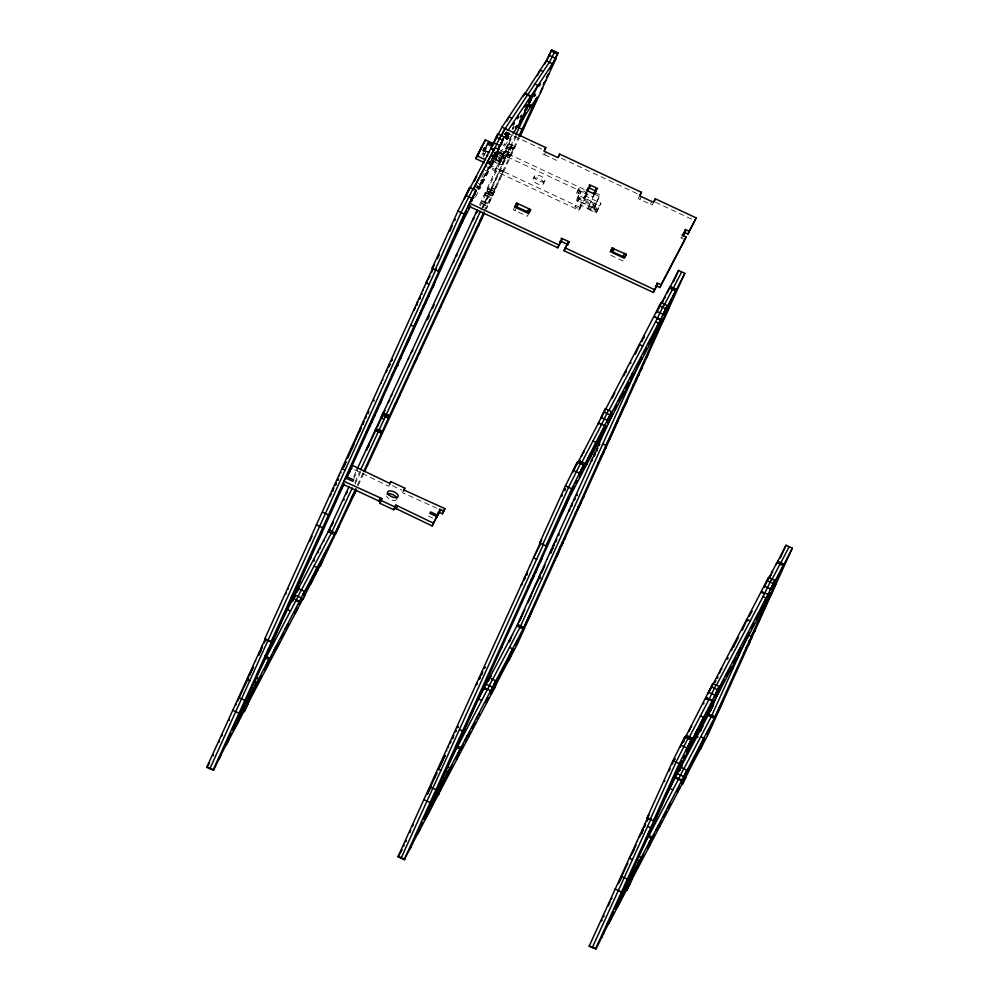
<?xml version="1.0" encoding="UTF-8"?>
<svg xmlns="http://www.w3.org/2000/svg" width="999" height="999" viewBox="0 0 999 999"><rect width="100%" height="100%" fill="white"/><g stroke="black" fill="none" stroke-linecap="round" stroke-linejoin="round"><path stroke-width="0.75" stroke-dasharray="5 3.75" d="M580.918 206.169L580.057 205.757L580.469 204.957L596.291 212.35L597.552 209.578L581.73 202.173L581.306 202.972L582.18 203.384L578.833 210.152L489.473 168.394L490.721 165.609L580.606 207.642L579.845 209.078L575.012 206.818L580.781 192.57L579.008 191.733L577.909 193.943L576.498 193.282L578.633 188.786L587.287 192.832M594.343 193.981L587.512 208.878L596.178 212.924L598.314 208.429L596.89 207.767L595.791 209.977L594.018 209.153L599.787 194.892L594.954 192.632M594.018 209.153L599.787 194.892M483.341 156.98L484.802 153.796L481.98 152.972L483.154 150.737M485.764 151.96L484.303 155.145L482.767 153.933L481.593 156.169M478.134 183.441L480.219 184.428L481.218 182.317L479.133 181.343M478.084 189.785L478.708 188.399L478.334 189.111M475.699 187.35L478.821 188.823L479.52 187.275L476.386 185.814M480.719 180.369L482.804 181.343L487.837 170.467L484.702 169.006M496.94 151.723L497.29 150.949L477.51 188.611M495.267 156.468L491.558 164.398L492.432 164.81L494.105 161.226L492.432 164.81M496.078 168.132L495.329 169.568L490.484 167.308L497.927 151.074L506.593 155.12L504.445 159.615L503.034 158.953L504.145 156.743L502.372 155.919L501.61 157.355L503.384 158.179M497.689 152.235L498.951 149.45M492.132 155.007L495.891 156.868L496.228 156.169L493.094 154.708M495.754 156.418L499.1 149.65M504.682 137.288L506.83 132.755M493.568 156.393L496.203 157.63L497.877 154.046L494.567 152.635M501.973 156.169L499.537 161.189L501.973 156.169L500.237 155.357L498.763 158.541L501.585 159.353L500.412 161.588L497.802 160.364L499.275 157.193L493.643 154.558M501.585 159.353L499.15 164.373L497.415 163.561L499.85 158.541L492.594 155.657M499.15 164.373L500.412 161.588M503.034 158.953L504.145 156.743M491.383 159.952L501.935 164.885L506.543 155.719L497.315 151.411M501.935 164.885L506.543 155.719M514.647 206.98L513.399 209.753L527.297 216.259L529.358 212.35M515.134 210.564L516.383 207.792M533.104 178.846L534.365 176.061M542.719 153.908L544.455 154.72L545.916 151.536M543.568 183.741A5.769 2.71 24.3 0 0 536.813 177.997A5.769 2.71 24.3 0 0 534.627 182.155A5.769 2.71 24.3 0 0 543.568 183.741L544.83 180.956A5.769 2.71 24.3 0 0 538.074 175.212A5.769 2.71 24.3 0 0 535.889 179.37A5.769 2.71 24.3 0 0 544.83 180.956M577.909 193.943L578.259 193.169L580.032 194.006L580.781 192.57M579.008 191.733L578.658 192.507L577.247 191.845L576.498 193.282M576.348 200.449L578.771 195.429L580.519 196.241L578.296 200.861L576.348 200.449L578.771 195.429M578.084 201.261L579.545 198.077L593.631 204.658L592.17 207.842L593.906 208.654L595.079 206.418L596.328 203.634L580.519 196.241M580.057 205.757L581.73 202.173M583.828 198.576L585.501 194.992L586.363 195.404L585.114 198.189L584.24 197.777L583.828 198.576L599.637 205.969L600.899 203.184L585.077 195.792M578.833 210.152L582.18 203.384M584.24 197.777L585.501 194.992M579.845 209.078L586.675 194.181M586.6 192.795L585.726 192.395L585.314 193.194L593.306 196.928L594.567 194.143M577.522 198.214L593.131 206.006L594.592 202.822M593.906 208.654L596.328 203.634M595.791 209.977L596.141 209.203L597.552 209.865L600.899 203.184M596.89 207.767L596.553 208.541L594.78 207.717M639.585 195.816L638.336 198.589L652.247 205.095L654.083 201.586M640.072 199.4L641.333 196.628M650.499 204.283L651.76 201.498M493.019 157.305L496.166 150.412M491.67 163.262L482.105 184.178L480.019 183.204M495.254 151.598L494.393 153.384L505.282 158.504M505.881 132.517L505.007 134.291L505.881 132.517L509.003 133.978L508.129 135.752L504.445 134.028M505.844 133.029C514.273 135.926 502.784 134.678 506.568 131.481M505.219 137.138L506.093 135.352L509.215 136.813L508.341 138.599L506.256 137.625M494.742 154.895L496.828 155.869L497.702 154.096M504.283 134.253L506.381 135.24L507.242 133.454M496.828 155.869L498.389 153.059L495.104 151.836M508.828 134.728L509.54 133.179L507.455 132.205M505.569 138.649L507.654 139.623L508.528 137.85L505.407 136.388M353.634 476.685L356.243 471.066M479.632 204.583L511.988 134.94M509.153 157.892L510.014 156.144L503.758 153.222L502.897 154.97L509.153 157.892L494.293 150.986M506.093 148.064L512.487 150.799L506.093 148.064L506.955 146.316L513.399 149.525L507.005 146.791L507.854 145.055L514.11 147.977L513.261 149.713M503.808 153.696L504.657 151.948L510.914 154.882L510.064 156.618L503.808 153.696L504.657 151.948M507.854 145.055L507.005 146.791M504.707 152.422L505.556 150.687L511.813 153.609L510.964 155.357L504.845 152.235M507.904 145.529L508.766 143.781L515.022 146.703L514.16 148.451L508.041 145.33M353.796 478.608L357.679 470.229M480.094 206.031L488.598 188.262L494.855 191.184L486.363 208.953M486.126 192.982L486.55 192.357L492.807 195.28L492.382 195.904L486.126 192.982L513.049 134.927M480.844 210.19L515.122 136.401M354.807 482.367L360.027 471.128M491.695 187.75L494.917 189.073L491.695 187.75L482.667 207.854M494.03 190.934L503.359 170.979L500.049 169.768L490.984 189.335L494.118 190.809L494.942 189.635L491.733 188.287M499.812 170.417L500.224 169.505M354.982 484.265L360.864 471.565M483.229 207.492L491.733 189.723L489.26 194.443L489.685 193.818M516.258 136.214L490.059 192.72M357.292 485.239L363.149 472.589M483.966 211.651L518.256 137.862M512.362 150.986L513.211 149.238L506.955 146.316M494.942 189.635L486.063 208.741L482.617 206.343L482.942 207.268M358.129 485.676L363.998 473.026M492.382 195.904L519.393 137.675M493.518 193.706L487.287 190.734L493.518 193.706L494.855 191.184M481.905 155.057L483.354 152.273M495.329 169.568L502.372 155.919M481.83 177.298L484.003 173.139M480.219 184.428L480.594 183.704M480.844 183.029L481.218 182.317M482.267 180.507L481.893 181.231L482.904 179.121L482.517 179.845M497.177 152.51L497.927 151.074M494.842 157.268L497.427 152.447M497.777 151.686L498.189 150.886L494.567 158.791L492.482 157.817M490.721 165.609L492.819 161.613L493.693 162.025M497.015 153.634L498.401 150.974M478.821 188.823L483.578 179.77M489.473 168.394L492.057 163.574M482.804 181.343L483.229 180.544M490.484 167.308L491.246 165.871M495.891 156.868L492.882 155.17M512.237 134.64L492.882 163.661L479.87 188.349L476.735 186.888M497.877 154.046L497.677 154.608M475.574 197.003L480.282 187.55L477.16 186.089M496.203 157.63L496.628 156.831L492.969 154.945M499.275 157.193L500.799 158.404M500.237 155.357L494.393 153.122M498.676 160.777L491.845 157.093M497.415 163.561L490.584 159.865M505.831 156.556L506.593 155.12M544.455 154.72L556.63 160.402M389.622 484.403L388.661 486.238L353.609 469.355M403.534 490.896L402.572 492.732L436.65 508.166M578.633 188.786L577.872 190.222L586.538 194.268M575.012 206.818L575.774 205.382M585.114 198.189L587.2 194.193L497.852 152.435M593.306 196.928L593.731 196.129M587.512 208.878L588.274 207.442L596.927 211.488M593.631 204.658L595.154 205.869M592.17 207.842L578.296 200.861M593.131 206.006L595.079 206.418M596.178 212.924L599.637 205.969M610.751 255.257L622.914 260.951L624.974 257.043M507.779 132.655L506.381 135.24M489.747 162.2L497.327 150.849M505.731 138.224L509.128 133.142M509.003 133.978L505.719 132.742M508.129 135.752L502.035 132.592M504.083 144.53L503.521 145.842M504.77 143.494L504.208 144.805M508.528 137.85L505.244 136.613M509.215 136.813L505.931 135.589M507.654 139.623L505.731 138.424M508.341 138.599L505.369 136.9M503.359 170.979L500.049 169.768M488.598 188.262L488.086 189.011L494.343 191.933M508.766 143.781L515.022 146.703M503.758 153.222L510.064 156.618M505.556 150.687L511.813 153.609M509.952 147.977L509.365 149.338M510.851 146.703L510.264 148.064M511.888 145.242L511.163 146.791M506.743 154.87L506.168 156.244M507.654 153.609L507.067 154.97M508.691 152.148L507.967 153.696M514.16 148.451L507.717 145.242M491.008 189.91L494.068 191.471M488.311 194.268L485.177 192.807L491.433 195.729M506.518 132.617L541.745 149.076M561.288 158.204L638.773 194.418M655.494 202.235L693.531 220.017M500.499 150.3L584.278 189.46M594.205 194.068L599.038 196.328M497.24 151.036L498.114 151.436M682.217 237.487L681.343 237.075L680.931 237.874L683.591 239.123M494.418 152.859L497.539 154.321M503.796 157.517L505.207 158.179M493.856 154.183L496.978 155.644M491.72 155.807L494.917 157.243M491.783 156.556L494.98 157.992L492.407 162.8L489.273 161.338M492.644 157.168L503.184 162.1M577.597 197.665L579.345 198.476M500.324 162.138L491.346 158.429M488.536 161.801L492.882 163.661M488.898 162.163L492.857 164.011M488.499 162.912L491.633 164.373M489.035 163.561L491.121 164.535L491.808 162.999L487.062 172.04L483.928 170.579M487.774 163.474L490.909 164.935M485.402 166.171L488.523 167.632L478.971 188.549L476.623 187.412M485.327 170.292L487.487 171.241M481.068 179.595L483.154 180.569M476.598 185.414L479.732 186.875M476.81 186.863L479.932 188.324M484.453 194.43L490.709 197.352M485.402 195.155L491.67 198.077M484.103 194.917L490.372 197.839M482.692 200.787L488.948 203.709M482.13 201.611L488.386 204.533M392.407 485.701L402.147 490.247M428.608 516.133L432.779 518.094M396.865 499.512A5.769 2.71 24.3 0 1 391.77 500.012A5.769 2.71 24.3 0 1 386.476 496.141M487 191.146L493.256 194.081L487 191.146M481.393 203.234L487.649 206.156L481.393 203.234M502.934 171.878L499.787 170.354L503.196 172.627L502.909 171.816"/><path stroke-width="1.5" d="M237.312 723.938L245.192 706.218M250.924 696.39L258.803 678.671L256.718 677.697M428.546 813.323L436.426 795.591M442.157 785.776L450.037 768.044L446.915 766.583M635.352 354.146L639.597 344.605L642.719 346.066M491.158 694.055L499.038 676.335M504.77 666.508L512.649 648.788L509.527 647.327M619.78 902.696L627.659 884.977M742.232 630.319L747.09 619.417L750.224 620.879M633.391 875.149L641.271 857.429L639.185 856.455M682.392 783.428L690.272 765.709M696.003 755.881L703.883 738.161L700.761 736.7M484.465 162.687L475.774 158.616L477.035 155.844L485.414 139.885L494.105 143.943M478.284 153.834L477.035 156.618L479.707 151.511M477.734 155.782L479.12 152.722M480.382 150.225L481.643 147.452M485.414 139.885L475.774 158.616M483.154 150.737L484.415 147.964L486.151 148.776M221.278 754.357L213.674 770.042L206.718 767.369L265.334 638.848L271.591 641.783L275.437 634.902M264.635 639.11L434.203 264.897L432.117 268.244L438.374 271.166L440.472 267.819L270.891 642.032L264.635 639.11L265.334 638.848M432.117 268.244L457.929 211.064L469.805 187.375L476.061 190.297L468.381 206.006L557.742 247.777L561.925 239.41L561.063 238.998L561.475 238.199L569.467 241.945L569.055 242.732L568.181 242.332L563.998 250.699L653.358 292.457L657.542 284.091L656.68 283.691L657.092 282.892L661.088 284.765L686.188 236.963L682.18 235.102L682.604 234.303L683.478 234.703L685.614 230.632L684.74 230.232L685.164 229.433L689.16 231.306L696.191 217.894L655.344 198.801L653.496 202.31L639.585 195.816L641.433 192.295L559.727 154.108L557.879 157.617L556.143 156.806L543.968 151.124L545.816 147.615L504.957 128.521L500.736 136.563M218.868 742.319L219.505 740.921M221.666 736.138L222.29 734.74L221.915 735.464M360.09 429.495L361.089 427.385L360.714 428.109M454.458 220.629L455.082 219.231L454.707 219.955M229.046 720.117L229.395 719.342L228.983 720.142M237.737 700.948L243.207 688.835M309.927 541.021L310.277 540.247M310.789 538.973L312.075 536.126M437.425 258.729L439.335 254.52M449.712 231.331L452.285 225.649M464.285 199.063L466.246 194.743M213.074 755.756L213.411 754.982M261.139 649.387L262.138 647.277L261.763 648.001M333.154 489.91L332.53 491.296L332.904 490.584M365.384 418.531L366.396 416.421M388.411 367.532L389.423 365.422M417.095 304.021L416.471 305.419L416.845 304.695M429.57 276.648L429.22 277.422L429.882 276.099M469.805 187.375L465.821 195.542M246.578 682.005L248.501 677.759M249.638 675.224L253.247 667.232M338.461 478.933L337.837 480.332L338.211 479.607M347.565 458.366L353.034 446.253M431.443 272.627L433.254 268.631M258.916 655.269L260.377 652.022M260.939 650.911L261.288 650.149L260.876 650.936M343.768 467.357L345.242 464.11M373.851 400.886L374.2 400.112M426.81 283.604L427.16 282.829M435.239 269.705L461.063 212.525L472.927 188.836M436.076 269.143L209.84 768.83L210.539 768.581M499.862 146.141L504.12 136.838L497.864 133.916L490.671 148.801L493.806 150.262L500.998 135.377M497.864 133.916L493.194 144.018L493.606 143.219M212.974 770.291L271.591 641.783L270.891 642.032M438.374 271.166L464.185 213.986L476.061 190.297M493.693 150.362L494.955 147.59L498.951 149.45L499.363 148.651L498.501 148.252L500.636 144.181L501.51 144.593L501.923 143.794M235.652 722.265L232.03 730.169L232.442 729.37M288.923 604.37L289.348 603.571L274.775 636.213L275.2 635.426M352.023 468.219L351.598 469.018L350.724 468.606L345.279 479.383L349.962 470.566M410.814 334.465L402.897 351.985L403.671 350.412M458.966 227.772L455.332 235.677L455.756 234.877M470.129 202.797L472.564 197.64L473.439 198.052L473.851 197.253M347.04 475.861L347.377 475.162M420.055 314.523L420.816 312.949L412.899 330.469M234.965 724.587L238.586 716.683L238.174 717.482M458.266 230.095L461.888 222.19L461.476 222.989M239.985 714.297L239.285 715.846L251.711 692.182L249.625 691.208M310.814 557.454L310.115 559.003L311.026 557.055M351.91 466.246L349.475 471.391L350.337 471.803M382.068 399.488L379.695 404.607L380.107 403.808M435.027 282.205L432.654 287.325L433.079 286.526M474.45 195.08L475.149 193.544M227.685 741.832L220.866 755.157M227.897 741.433L228.596 739.884L226.935 743.268M239.498 715.446L266.783 655.032L265.946 656.618M344.143 483.716L267.195 653.846M346.69 478.071L351.149 468.206L350.312 469.792M462.799 220.954L434.602 282.992M265.509 658.753L296.291 599.85M292.807 599.163L298.189 588.423L304.445 591.358L302.834 594.904L303.259 594.105M298.189 588.423L296.578 591.982L328.172 531.705L349.076 486.525M254.645 681.243L256.743 682.217L251.361 692.956L251.785 692.157M292.794 601.348L293.419 599.949M299.288 587.487L298.651 588.886L299.038 588.161M256.743 682.217L255.132 685.776L268.818 659.59L265.697 658.129L257.08 674.537M294.842 597.439L295.479 596.041M497.964 149.575L504.12 136.838M499.375 146.965L500.636 144.181M249.35 700.898L244.256 711.788L246.84 705.681L246.416 706.48M258.004 681.867L254.37 689.772L254.795 688.973M257.305 684.19L260.939 676.286L260.514 677.072M295.941 600.624L299.063 602.085L299.413 601.311L266.521 664.635L267.695 662.399M296.353 599.825L301.311 589.885M313.823 561.276L314.46 559.89M318.269 551.336L317.645 552.722L318.019 552.01M319.318 549.537L320.317 547.427L319.942 548.139M299.063 602.085L304.445 591.358M308.129 587.2L307.43 588.748L312.188 579.695M305.057 594.78L248.926 701.698M316.446 570.404L311.413 581.268L311.838 580.469M319.73 564.472L320.429 562.924L315.672 571.977M321.641 562.874L320.242 565.958L356.468 489.835L355.956 490.571M321.853 562.474L322.552 560.926L304.645 595.579M522.177 129.395L516.958 126.96M342.769 484.165L378.758 500.974L380.219 497.802L381.968 498.613L379.745 503.234L393.656 509.727L394.617 507.892L432.13 525.924L436.813 516.608L429.857 513.361L430.619 511.925L437.574 515.172L440.084 510.377L439.223 509.965L439.635 509.178L443.631 511.038L444.892 508.653L403.833 489.947L404.795 488.111L390.884 481.618L389.922 483.454L352.073 465.259M379.745 503.234L381.968 498.613M389.622 484.403L390.884 481.618M516.708 203.072L515.447 205.844L516.97 207.055L529.358 212.35L530.606 209.565L516.708 203.072L514.647 206.98L528.558 213.474L530.606 209.565M516.97 207.055L518.444 203.883M544.555 150.387L545.816 147.615M527.41 211.938L528.871 208.754M393.656 509.727L395.866 505.107L397.602 505.919L396.141 509.103M403.534 490.896L404.795 488.111M558.466 156.893L559.727 154.108M432.13 525.924L436.813 516.608M557.742 247.777L561.925 239.41M437.574 515.172L436.313 517.957L440.084 510.377M587.312 191.446L589.997 185.951L589.123 185.539L589.547 184.74L597.539 188.474L597.127 189.273L596.253 188.873L594.118 192.944L594.979 193.344L594.567 194.143L586.563 190.409L586.987 189.61L587.862 190.01L589.997 185.951M438.836 513.161L437.962 512.749L438.386 511.95L442.382 513.823L443.631 511.038M444.892 508.653L442.382 513.823M568.181 242.332L563.998 250.699M593.568 194.368L596.253 188.873M612.325 247.752L611.063 250.537L612.799 251.348L614.06 248.564L612.325 247.752L610.264 251.661L624.175 258.167L626.223 254.258L613.848 248.963L612.587 251.748L623.026 256.618L624.974 257.043L626.223 254.258M640.172 195.08L641.433 192.295M623.026 256.618L624.487 253.446M654.083 201.586L655.344 198.801M397.952 856.742L541.708 539.71L539.61 543.056L545.866 545.978L547.964 542.632L404.208 859.664L397.952 856.742L402.135 849.849M539.61 543.056L565.422 485.876L577.297 462.187L583.553 465.122L578.871 475.212L579.295 474.413M653.358 292.457L657.542 284.091M412.525 826.235L413.149 824.837M562.2 494.767L561.575 496.153L561.95 495.442M564.997 488.586L564.373 489.972L564.747 489.26M427.16 794.317L435.077 776.797M427.584 793.518L427.934 792.744M444.318 756.855L445.092 755.281L438.449 769.967M452.997 737.374L452.372 738.761L452.747 738.049M455.544 731.867L456.168 730.481L455.794 731.193M479.27 679.332L479.895 677.934L479.52 678.658M564.472 490.646L565.097 489.26L564.722 489.985M577.297 462.187L572.614 472.29L573.039 471.491M458.304 726.41L457.679 727.796L458.054 727.085M481.406 675.262L482.03 673.863M540.147 544.78L533.541 557.792L536.663 559.253M484.565 668.356L485.202 666.97L484.827 667.682M526.648 575.174L527.285 573.776M576.598 465.034L598.588 422.814M579.32 461.675L579.944 460.277L579.57 461.001M584.14 451.011L583.129 453.121L583.503 452.397M542.732 544.517L568.556 487.337L580.419 463.648M543.581 543.956L401.074 858.203L401.773 857.954L398.651 856.493M598.176 423.613L605.357 408.728L611.625 411.663L606.942 421.753L607.367 420.954M655.831 285.677L659.839 287.537L661.088 284.765M682.929 236.126L685.614 230.632M605.357 408.728L600.686 418.831M598.663 424.338L599.013 423.564M580.943 464.023L601.723 424.275M545.866 545.978L571.69 488.798L583.553 465.122M686.188 236.963L659.839 287.537M472.739 710.127L472.04 711.663L474.55 706.88L466.009 725.599L466.433 724.799M566.458 502.584L562.824 510.489L563.249 509.702M601.298 425.075L608.491 410.189M412.512 843.743L404.208 859.664M472.252 711.263L480.581 692.944L480.157 693.743M623.738 375.774L624.737 373.676L624.363 374.388M683.903 232.218L687.899 234.078L689.16 231.306M565.759 504.907L569.393 497.002L568.968 497.802M458.778 742.444L456.406 747.577L456.83 746.777M542.519 557.017L540.147 562.137L540.571 561.338M418.918 831.205L412.1 844.53M419.13 830.806L419.83 829.257L418.656 831.493M611.625 411.663L581.955 469.905L583.116 467.669M456.743 748.139L487.587 689.21M696.191 217.894L687.899 234.078M484.04 688.548L484.39 687.774L490.721 690.671L495.679 680.731L489.423 677.809L484.04 688.548L487.175 690.009L492.544 679.27M487.812 681.355L489.423 677.809M587.012 462.087L586.313 463.636L591.071 454.582M442.594 782.342L447.977 771.603L445.879 770.629M488.211 681.455L489.223 679.345M489.885 678.259L490.896 676.148L490.521 676.872M594.904 446.078L590.297 456.156L590.721 455.357M437.612 794.517L437.962 793.743M447.977 771.603L446.366 775.149L446.79 774.362M587.05 463.748L570.092 496.166L542.107 557.817M594.979 446.053L595.329 445.292M598.613 439.36L599.313 437.812L594.555 446.853M653.883 317.495L654.233 316.72L660.489 319.643L660.139 320.417L667.332 305.532L661.076 302.61L601.448 417.257M440.584 790.284L417.532 834.302M449.238 771.24L445.604 779.158L446.029 778.358M602.759 431.281L599.125 439.185L599.55 438.386M661.076 302.61L656.405 312.699L656.818 311.913M448.539 773.563L452.172 765.659L451.748 766.458M602.06 433.603L605.694 425.699L605.269 426.498M458.454 752.459L457.754 754.008L458.928 751.772M458.653 752.06L490.721 690.671M601.773 435.389L586.625 464.547M601.985 434.99L602.672 433.441L601.498 435.676M510.077 640.784L509.865 641.246M488.586 679.795L516.845 625.961L612.524 414.023M648.089 354.258L684.79 273.364L678.533 270.442L667.095 292.869L668.269 290.634M554.195 543.768L553.184 545.879L553.558 545.154M595.192 452.959L594.193 455.069L594.567 454.358M518.793 622.352L522.427 614.447L522.002 615.234M534.977 586.713L527.947 602.297L531.256 595.766M571.865 505.282L571.241 506.68L571.615 505.956M574.038 500.499L575.037 498.389L574.413 499.775M593.918 456.468L594.917 454.358L594.293 455.744M522.077 615.996L519.567 620.779M524.587 610.426L524.937 609.652M538.349 579.895L540.272 575.636M541.421 573.101L545.029 565.109M553.284 546.553L553.921 545.154L553.533 545.879M552.16 549.9L550.686 553.146L551.111 552.347M555.419 542.482L556.056 541.096M558.591 535.576L559.215 534.19M577.172 494.318L576.548 495.704L576.923 494.992M596.428 451.685L597.052 450.287M599.213 445.504L599.85 444.105M552.709 548.801L553.059 548.026L552.647 548.826M673.413 281.768L678.533 270.442M657.017 318.956L664.21 304.071M490.297 691.47L490.646 690.696M495.679 680.731L494.068 684.29L494.493 683.491M634.752 372.889L600.374 438.486M639.385 362.924L519.967 627.422L492.42 679.894M672.352 289.922L681.668 271.903M649.625 342.819L648.938 344.368L653.683 335.314M503.234 668.356L503.583 667.582M653.259 336.114L652.909 336.888L657.941 326.024M496.303 684.153L493.918 689.285L494.343 688.486M665.034 310.502L662.662 315.634L663.074 314.835M667.332 305.532L664.61 311.301M661.226 320.092L661.925 318.544L657.167 327.597M510.327 657.105L495.879 684.952M510.539 656.705L511.238 655.157L510.064 657.392M494.842 682.717L523.101 628.883L661.763 321.778M661.962 321.378L662.662 319.83L634.34 373.688M684.79 273.364L673.351 295.791L674.525 293.556M528.683 617.37L525.049 625.274L525.474 624.475M665.734 313.873L662.112 321.778L662.524 320.979M617.444 421.516L609.115 439.835L609.54 439.036M527.984 619.692L531.618 611.788L531.193 612.574M616.957 422.664L617.657 421.116L615.147 425.911L623.688 407.18L623.264 407.979M665.047 316.196L668.668 308.291L668.256 309.091M559.315 550.948L517.307 644.23L508.941 660.189M648.501 353.459L558.903 551.748M603.746 933.116L596.141 948.8L589.185 946.128L648.563 815.933M595.441 949.05L655.456 817.444L653.358 820.791L647.102 817.869L672.926 760.689L684.79 737L691.046 739.934L686.375 750.024L686.788 749.225M601.336 921.078L601.972 919.679L601.598 920.404M608.241 906.006L610.164 901.747M611.513 898.875L611.863 898.101L611.45 898.9M643.094 828.633L642.082 830.731L642.457 830.019M664.485 781.58L664.834 780.818M670.079 768.868L669.068 770.966L669.455 770.254M672.24 764.073L672.864 762.687L672.489 763.398M603.483 917.007L604.108 915.608M619.28 881.755L625.674 867.594M641.808 832.13L642.807 830.019L642.432 830.743M674.999 758.616L674.375 760.002L674.75 759.29M681.58 743.855L680.107 747.102L680.531 746.303M682.142 742.744L684.79 737M632.242 853.683L634.165 849.437M642.856 830.781L641.383 834.028L641.808 833.228M644.318 827.347L644.942 825.948M647.115 821.166L648.114 819.055M683.191 741.782L683.878 740.247M684.09 739.847L712.861 683.541L719.118 686.475L716.882 691.42M686.438 737.2L687.062 735.813M690.996 727.21L691.633 725.823L691.246 726.548M650.237 819.33L676.048 762.15L687.924 738.473M651.148 818.606L592.307 947.589L593.006 947.339M719.118 686.475L711.925 701.348L712.349 700.561L706.081 697.627L705.669 698.426L708.791 699.887L715.983 685.014M709.64 690.396L708.179 693.643L708.603 692.844M710.202 689.285L710.551 688.511M711.176 687.25L712.861 683.541M706.156 699.15L706.93 697.589M688.436 738.835L709.215 699.088M715.309 682.205L715.946 680.819M717.369 678.296L717.994 676.91M721.802 668.356L721.178 669.742L721.553 669.03M653.358 820.791L679.183 763.611L691.046 739.934M673.95 777.397L670.317 785.314L673.676 778.92M617.769 901.797L618.119 901.023M727.422 659.153L728.046 657.754M617.432 903.346L621.053 895.441L620.641 896.24M673.251 779.72L676.885 771.815L676.46 772.614M732.904 647.402L733.915 645.292L733.528 646.016M650.012 831.83L647.639 836.95L648.064 836.151M610.152 920.591L603.334 933.915M706.018 697.652L712.275 700.586L689.447 744.717L691.108 741.333M610.364 920.191L611.063 918.643L609.889 920.878M647.976 837.512L678.758 778.608M685.726 772.864L685.302 773.663L686.912 770.117L680.656 767.182L664.834 797.714M680.656 767.182L679.045 770.741L679.47 769.942M633.828 871.715L634.178 870.941L632.092 869.967M694.505 736.9L693.818 738.448L698.563 729.395M637.112 860.002L639.21 860.976L621.753 894.605L649.25 833.79L648.413 835.376M682.13 765.534L681.118 767.644L681.505 766.92M628.846 883.903L629.195 883.128M639.21 860.976L637.599 864.535L638.024 863.735M694.542 738.573L677.584 770.978L649.6 832.629M702.821 720.104L697.789 730.968L698.214 730.169M631.818 879.657L629.445 884.777L629.857 883.99M772.602 585.289L774.824 580.344L768.568 577.422L708.953 692.07M709.902 706.867L710.252 706.093M768.568 577.422L763.898 587.524L764.31 586.725M709.552 708.416L713.186 700.511L712.762 701.31M649.687 841.845L648.988 843.393L650.162 841.158M649.887 841.445L681.955 780.044L675.624 777.147L675.274 777.921L677.359 778.895M709.265 710.202L694.118 739.372M709.477 709.802L710.177 708.254L709.003 710.489M678.821 778.583L683.778 768.643M701.785 728.296L702.784 726.186L702.16 727.572M771.94 573.051L772.564 571.653L772.19 572.377M679.819 769.168L708.079 715.346L721.166 686.288M775.961 564.71L786.026 545.254L792.282 548.176L750.137 641.133M780.319 557.904L786.026 545.254M686.912 770.117L681.53 780.843L678.408 779.382M742.245 647.702L736.875 658.441L738.473 654.882L738.061 655.681M748.351 634.477L711.201 716.807L683.653 769.28M779.844 564.735L789.16 546.715M757.13 617.632L756.43 619.18L761.176 610.139M774.824 580.344L767.644 595.229L768.056 594.43L761.725 591.533L761.375 592.307L764.51 593.768L771.703 578.883M687.537 773.538L685.164 778.658L685.576 777.859M765.434 600.836L760.414 611.7L760.826 610.901M701.56 746.478L687.112 774.337M686.076 772.09L715.034 716.72L708.566 714.198L714.822 717.12L770.167 594.642L741.832 648.501M792.282 548.176L780.856 570.604L782.517 567.232M701.773 746.078L702.472 744.542L701.298 746.777M719.917 706.743L716.295 714.647L716.708 713.86M768.606 598.988L769.03 598.201L754.457 630.844L754.807 630.082M773.226 588.686L769.605 596.59L770.017 595.791M719.218 709.065L722.851 701.161L722.427 701.96M772.539 591.008L776.161 583.104L775.748 583.903M750.561 640.334L748.189 645.454L748.601 644.655M506.968 121.004L508.891 116.808L512.025 118.269M518.968 124.538L528.571 103.559M307.58 588.473L317.133 567.569L314.011 566.096M526.485 109.316L537.974 85.502L534.84 84.041M310.726 584.103L320.279 563.199M586.463 463.361L596.016 442.445L592.894 440.984M589.61 458.991L599.163 438.074M649.075 344.093L658.641 323.189L655.506 321.728M652.222 339.735L661.775 318.818M693.955 738.174L703.521 717.257L700.386 715.796M697.102 733.803L706.655 712.899M756.568 618.905L766.133 598.001L762.999 596.54M759.715 614.547L769.28 593.631M523.089 96.553L546.216 60.814L552.472 63.749L549.999 69.031L557.966 52.872L551.71 49.95L544.63 64.261M356.893 469.667L477.26 209.965M346.491 493.219L347.215 491.658M366.233 450.362L376.123 429.62M453.409 262.45L454.133 260.901M474.125 217.745L473.538 219.106M329.508 530.244L329.907 529.383M331.493 526.061L333.329 522.09M377.485 426.623L384.977 410.364M412.225 351.473L412.799 350.112M546.99 59.928L551.71 49.95M432.467 308.504L434.14 304.882M427.435 319.68L429.395 315.459M552.472 63.749L530.944 96.041L528.159 101.798L529.345 99.475M528.434 106.394L529.22 104.67M352.21 487.987L331.293 533.166L301.186 590.521M360.676 469.717L379.133 429.945L382.255 431.406L375.999 428.484M480.307 211.538L379.133 429.945M515.771 134.99L526.023 112.875M549.2 62.8L554.832 51.411M303.609 593.331L334.428 534.627L355.332 489.448M363.798 471.178L483.516 212.887M518.906 136.451L537.125 97.115L536.738 97.977M355.906 488.761L355.182 490.309M557.966 52.872L553.421 62.587M356.181 489.897L353.996 494.555L354.445 493.893M364.647 471.615L439.273 310.352M484.415 213.149L440.709 307.242M520.042 136.276L542.732 87.85L542.257 88.524M537.437 75.637L540.009 70.13L543.131 71.591M683.466 742.22L683.978 741.171M420.579 313.474L413.948 326.536L410.814 325.075M403.134 351.461L409.765 338.399M253.084 667.469L246.978 679.495L250.112 680.956M444.855 755.806L438.211 768.868L441.346 770.329M427.397 793.793L431.381 785.951M544.18 566.683L538.761 577.372L541.883 578.833M636.088 845.191L629.445 858.253L632.579 859.714M619.168 882.129L621.878 876.785M484.003 150.986L488.249 142.77L493.081 145.017L492.332 146.453L487.487 144.206L488.249 142.77M484.415 147.964L483.241 150.2L489.41 152.585M487.362 154.708L486.95 155.507L487.812 155.906M495.142 139.685L495.629 138.861M464.635 198.302L491.096 148.002L494.23 149.463L472.902 189.972M493.956 142.445L501.96 127.198L524.375 93.581L530.631 96.503L508.216 130.12L501.96 127.198M472.727 189.922L494.955 147.59M500.886 136.663L505.094 128.659L527.497 95.042M422.977 290.459L423.052 290.234M424.65 287.262L424.725 287.038M417.12 303.309L416.745 304.021L417.757 301.91L417.37 302.635M419.642 298.514L419.255 299.238L420.267 297.128L419.892 297.839M421.778 294.443L422.152 293.731M501.398 142.607L501.898 141.783M468.381 206.006L476.111 191.296M500.212 145.367L502.822 140.397M414.335 309.49L413.961 310.202L414.96 308.092L414.585 308.816M419.605 299.238L419.992 298.514M466.271 211.913L466.645 211.189L465.646 213.299L466.021 212.587M463.486 218.094L463.861 217.37L462.849 219.48L463.236 218.769M466.77 212.263L466.695 212.487M458.541 228.571L461.126 223.764M462.1 222.502L470.716 205.894M456.093 234.116L458.678 229.295M389.323 364.747L389.697 364.036L388.698 366.146L389.073 365.422M391.833 359.965L392.207 359.24L391.208 361.351L391.583 360.639M386.526 370.929L386.913 370.217L385.901 372.327L386.276 371.603M389.772 365.309L390.147 364.598M381.106 383.179L381.181 382.954M382.779 379.982L382.854 379.757M429.233 293.381L429.308 293.157M430.906 290.197L430.994 289.972M433.429 285.751L434.265 284.153L381.643 400.287M426.148 300.774L426.523 300.05L425.524 302.16L425.899 301.436M423.351 306.955L423.738 306.231L422.727 308.341L423.101 307.617M363.499 421.928L363.886 421.203L362.874 423.314L363.249 422.602M368.531 412.35L368.906 411.638M367.907 413.748L368.281 413.024M363.599 422.602L362.6 424.712L362.974 423.988M359.503 431.306L359.915 430.507L351.373 449.225L353.883 444.443M410.601 334.865L413.111 330.07M397.839 363.561L397.465 364.285L398.476 362.175L398.089 362.887M339.31 475.674L339.235 475.899M340.996 472.477L340.909 472.702M395.055 369.742L394.68 370.467L395.679 368.356L395.304 369.068M397.565 364.96L397.19 365.671L398.189 363.561L397.14 366.233L398.251 363.898M333.429 488.511L333.816 487.799L332.804 489.91L333.179 489.185M335.951 483.728L336.326 483.004L335.314 485.114L335.701 484.403M330.394 495.367L330.02 496.091L331.019 493.981L330.644 494.692M335.664 485.114L336.051 484.403M375.636 412.063L375.724 411.838M377.31 408.866L377.397 408.641M380.457 403.047L381.293 401.448L351.498 467.045M372.277 420.067L372.652 419.343L371.653 421.453L372.028 420.741M369.48 426.248L369.855 425.524L368.856 427.634L369.23 426.923M287.937 589.273L288.311 588.548M285.764 594.068L286.151 593.344M342.207 486.65L342.582 485.939L341.583 488.036L341.958 487.325M339.41 492.832L339.797 492.12L338.786 494.218L339.161 493.506M318.981 537.624L319.393 536.838L315.771 544.742L316.183 543.943M321.903 532.042L322.327 531.243L316.533 543.169M319.043 537.599L321.566 532.817M261.788 647.277L261.413 647.989L262.425 645.878L262.038 646.603M263.923 643.206L264.935 641.096L264.56 641.82M259.253 652.784L259.628 652.06L258.629 654.17L259.003 653.458M255.582 661.101L255.494 661.326M243.631 687.811L246.154 683.029M297.327 586.013L297.714 585.302L296.703 587.412L297.078 586.688M294.543 592.195L294.917 591.483L293.918 593.593L294.293 592.869M235.926 704.932L236.351 704.145M280.956 621.64L293.231 598.364M296.978 592.07L297.989 589.972L297.602 590.684M323.976 540.834L324.063 540.609M270.567 645.416L270.192 646.128L271.191 644.018L270.816 644.742M267.769 651.598L267.395 652.31L268.406 650.199L268.019 650.923M206.718 767.369L209.503 763.124M267.133 653.87L267.545 653.071L265.172 658.191L265.597 657.392M261.126 665.646L261.201 665.421M262.799 662.449L262.887 662.225M235.24 723.064L237.824 718.256M232.792 728.608L235.377 723.788M243.581 708.428L243.956 707.717L242.957 709.814L243.331 709.103M245.255 705.232L245.642 704.52L244.63 706.63L245.005 705.906M285.864 627.896L286.238 627.185L285.239 629.283L285.614 628.571M287.537 624.7L287.912 623.988L286.913 626.098L287.287 625.374M303.871 593.606L304.245 592.894L303.234 595.004L303.621 594.28M305.544 590.421L305.919 589.697L304.92 591.808L305.294 591.096M324.525 554.258L324.9 553.546L323.901 555.644L324.275 554.932M326.198 551.073L326.573 550.349L325.574 552.459L325.949 551.735M230.694 733.603L231.069 732.879L230.057 734.989L230.432 734.265M236.276 722.714L236.363 722.489M330.232 543.756L330.319 543.531M244.568 707.629L250.15 696.665L245.966 705.943L246.378 705.144M257.58 682.667L260.165 677.846M227.897 739.784L228.272 739.06L227.273 741.171L227.647 740.446M233.491 728.895L233.566 728.671M239.148 718.368L238.773 719.093L239.772 716.982L239.398 717.707M240.821 715.184L240.447 715.896L241.446 713.786L241.071 714.51M281.431 637.837L281.044 638.561L282.055 636.45L281.681 637.175M283.104 634.652L282.729 635.364L283.728 633.254L283.354 633.978M299.425 603.558L299.051 604.27L300.062 602.16L299.675 602.884M301.099 600.362L300.724 601.086L301.735 598.975L301.361 599.687M320.092 564.198L319.705 564.922L320.716 562.812L320.342 563.536M321.765 561.013L321.391 561.725L322.39 559.615L322.015 560.339M327.435 549.937L327.522 549.712M246.316 705.169L251.548 694.967M255.145 688.199L257.73 683.391M261.538 675.848L261.626 675.624M258.841 681.805L258.753 682.03M234.965 727.647L234.578 728.358L235.589 726.261L235.215 726.972M236.638 724.45L236.263 725.174L237.263 723.064L236.888 723.776M277.235 647.115L276.86 647.827L277.872 645.716L277.485 646.44M278.921 643.918L278.534 644.642L279.545 642.532L279.171 643.244M295.242 612.824L294.867 613.548L295.866 611.438L295.492 612.15M296.915 609.627L296.541 610.352L297.54 608.241L297.165 608.965M315.896 573.476L315.522 574.188L316.533 572.09L316.146 572.802M317.582 570.279L317.195 571.003L318.206 568.893L317.832 569.605M226.298 744.917L246.066 707.255M218.906 759.477L219.33 758.691M219.68 757.916L220.092 757.117M246.978 706.018L247.39 705.219M247.74 704.457L248.164 703.658M302.685 599.899L303.109 599.1M303.459 598.326L303.883 597.527M380.219 497.802L344.031 481.381L345.779 478.034L352.734 481.281L353.496 479.845L346.541 476.598M378.758 500.974L380.706 501.398M395.866 505.107L394.905 506.943L380.994 500.449M397.602 505.919L433.391 523.139M594.205 194.068L594.954 192.632M574.575 467.957L575.062 467.132M602.634 414.498L603.134 413.673M658.353 308.379L658.841 307.555M573.389 470.716L576.023 465.696M657.167 311.139L669.405 287.837L675.661 290.759L663.423 314.061M581.83 455.594L581.455 456.306L582.454 454.208L582.08 454.92M613.686 394.93L614.685 392.819L614.31 393.544M625.786 371.865L625.411 372.59L626.41 370.479M642.107 340.771L641.733 341.496L642.744 339.385L642.369 340.097M643.793 337.587L643.406 338.299L644.417 336.188L644.043 336.913M662.774 301.423L662.399 302.135L663.398 300.037L663.024 300.749M664.447 298.226L664.073 298.951L665.072 296.84L664.697 297.565M630.519 363.399L630.943 362.6M608.891 410.527L657.429 318.157M663.898 305.744L672.527 289.298M530.469 565.272L530.544 565.047M527.559 572.39L526.548 574.5L526.935 573.776M580.831 470.891L581.318 470.067M608.903 417.42L609.39 416.608M579.645 473.638L584.253 464.86L577.996 461.938M607.717 420.179L660.489 319.643M524.388 579.283L524.762 578.571L523.763 580.681M588.086 458.516L587.712 459.24L588.723 457.13L588.336 457.842M589.76 455.332L589.385 456.043L590.397 453.933L590.022 454.657M618.643 400.324L618.269 401.049L619.268 398.938L618.893 399.65M620.317 397.14L619.942 397.852L620.941 395.741L620.566 396.466M630.369 377.984L629.994 378.708L630.993 376.598L630.619 377.31M632.042 374.8L631.668 375.512L632.679 373.401L632.292 374.126M648.376 343.693L647.989 344.418L649 342.307L648.626 343.019M650.049 340.509L649.675 341.221L650.674 339.111L650.299 339.835M610.364 416.271L610.439 416.046M602.335 432.08L604.919 427.272M571.003 492.182L570.629 492.907L571.628 490.796L571.253 491.508M573.513 487.4L573.139 488.111L574.15 486.001L573.763 486.725M576.036 482.604L575.649 483.329L576.66 481.218L576.286 481.93M583.903 467.794L583.528 468.506L584.527 466.396L584.153 467.12M585.576 464.597L585.202 465.322L586.201 463.211L585.826 463.923M607.567 422.452L607.654 422.227M614.447 409.602L614.073 410.314L615.084 408.204L614.71 408.928M616.133 406.406L615.746 407.13L616.758 405.02L616.383 405.731M626.186 387.262L625.811 387.974L626.81 385.864L626.435 386.588M627.859 384.066L627.484 384.79L628.483 382.679L628.109 383.391M644.18 352.972L643.806 353.683L644.817 351.573L644.43 352.297M645.866 349.775L645.479 350.499L646.49 348.389L646.116 349.101M568.468 497.689L568.843 496.978L567.832 499.088L568.219 498.364M570.978 492.907L571.353 492.182L570.354 494.293L570.729 493.581M573.488 488.111L573.863 487.4L572.864 489.51L573.239 488.786M576.972 481.118L577.06 480.894M599.899 437.612L602.484 432.804M668.381 307.005L668.468 306.793M574.263 487.075L574.188 487.3M665.671 312.974L665.596 313.187M579.72 477.06L579.333 477.784L580.344 475.674L579.969 476.386M581.393 473.876L581.018 474.587L582.017 472.477L581.643 473.201M609.889 419.592L610.264 418.868M610.514 418.194L610.889 417.482M611.937 415.684L611.563 416.396L612.574 414.285L612.187 415.01M621.99 396.528L621.615 397.252L622.627 395.142L622.252 395.854M623.676 393.344L623.289 394.056L624.3 391.945L623.925 392.669M639.997 362.237L639.622 362.962L640.621 360.851L640.247 361.563M641.67 359.053L641.296 359.765L642.307 357.654L641.92 358.379M566.033 503.384L568.618 498.576M665.322 314.673L667.906 309.852M563.598 508.928L566.183 504.108M662.874 320.204L665.459 315.397M597.327 448.901L597.714 448.176L596.703 450.287M592.032 459.865L592.407 459.14L591.396 461.251L591.783 460.539M643.843 362.625L643.756 362.849M646.128 358.591L646.553 357.792M646.902 357.018L647.739 355.419M536.725 568.194L536.813 567.969M538.399 565.009L538.486 564.785M636.226 378.883L635.851 379.595L636.863 377.485L636.488 378.209M638.748 374.088L638.373 374.812L639.372 372.702L638.998 373.426M641.258 369.305L640.883 370.03L641.882 367.919L641.508 368.631M482.305 672.477L482.679 671.753L481.68 673.863L482.055 673.151M540.921 560.564L541.758 558.978L458.366 743.244M633.441 385.065L633.066 385.776L634.065 383.666L633.691 384.39M635.951 380.269L635.576 380.994L636.588 378.883L636.201 379.608M638.461 375.487L638.086 376.211L639.098 374.101L638.723 374.812M531.131 580.369L531.505 579.657L530.506 581.755L530.881 581.043M533.641 575.586L534.015 574.862L533.016 576.972L533.391 576.261M536.151 570.791L536.538 570.079L535.526 572.19L535.901 571.465M528.334 586.55L528.708 585.839L527.709 587.936L528.084 587.225M530.856 581.768L531.231 581.043L530.219 583.154L530.594 582.442M533.366 576.972L533.741 576.261L532.742 578.371L533.116 577.647M571.89 504.557L571.515 505.282L572.527 503.171L572.152 503.896M569.105 510.739L568.731 511.463L569.73 509.353L569.355 510.077M555.706 541.083L556.705 538.973L556.331 539.697M449.862 743.556L450.861 741.445L450.487 742.157M550.774 551.336L550.399 552.06L551.398 549.949L551.023 550.661M601.073 456.605L601.46 455.894L600.449 458.004L600.824 457.28M603.596 451.823L603.97 451.098L602.959 453.209L603.346 452.497M606.106 447.028L606.48 446.316L605.481 448.426L605.856 447.702M446.728 750.711L446.815 750.486M448.401 747.514L448.489 747.289M547.265 559.215L547.352 558.99M598.289 462.787L598.663 462.075L597.664 464.185L598.039 463.461M600.799 458.004L601.173 457.28L600.174 459.39L600.549 458.678M603.309 453.209L603.696 452.497L602.684 454.607L603.059 453.883M501.348 648.376L502.31 646.54M434.865 777.197L437.175 772.801M535.402 585.689L537.924 580.906M527.709 602.822L528.121 602.022M578.409 506.818L578.783 506.093L577.772 508.204L578.159 507.492M580.918 502.022L581.293 501.311L580.294 503.421L580.669 502.697M583.428 497.24L583.803 496.528L582.804 498.626L583.179 497.914M575.611 512.999L575.986 512.275L574.987 514.385L575.362 513.673M578.121 508.204L578.508 507.492L577.497 509.602L577.872 508.878M580.644 503.421L581.018 502.709L580.007 504.807L580.394 504.095M522.077 615.209L523.963 611.625M472.889 709.677L484.39 687.774M517.544 624.412L523.801 627.347L520.454 626.286M509.502 640.709L509.877 639.997L508.878 642.107L509.253 641.383M511.176 637.524L511.55 636.8L510.551 638.91L510.926 638.199M512.662 635.064L512.749 634.84M410.739 830.306L409.727 832.417L410.102 831.692M459.29 739.585L458.903 740.296L459.915 738.186L459.54 738.91M461.8 734.789L461.426 735.514L462.425 733.403L462.05 734.115M464.31 730.007L463.936 730.719L464.935 728.608L464.56 729.332M559.827 548.076L559.44 548.801L560.451 546.69L560.077 547.415M562.337 543.294L561.962 544.018L562.961 541.908L562.587 542.619M564.847 538.511L564.472 539.223L565.484 537.112L565.097 537.837M403.883 845.941L404.308 845.142M456.493 745.766L456.118 746.478L457.117 744.367L456.743 745.092M459.003 740.971L458.628 741.695L459.64 739.585L459.253 740.296M461.526 736.188L461.138 736.9L462.15 734.789L461.775 735.514M557.03 554.258L556.655 554.982L557.654 552.872L557.28 553.596M559.54 549.475L559.165 550.199L560.177 548.089L559.802 548.801M562.062 544.692L561.688 545.404L562.687 543.294L562.312 544.018M452.36 755.019L452.435 754.794M454.033 751.835L454.12 751.61M554.57 560.339L554.657 560.114M457.18 746.003L458.017 744.405L430.519 805.231L443.019 781.543L440.859 780.594M556.942 556.081L557.367 555.282M557.717 554.507L558.553 552.909M449.026 762.549L456.93 747.514L460.052 748.975L447.127 773.588M426.473 812.449L426.885 811.65L423.264 819.555L423.676 818.755M429.408 806.855L429.82 806.056L426.198 813.973L426.61 813.174M528.271 618.169L530.844 613.349M426.536 812.424L429.058 807.629M424.026 817.981L426.548 813.198M525.824 623.701L528.409 618.893M434.815 797.814L435.189 797.09L434.19 799.2L434.565 798.476M436.488 794.617L436.875 793.905L435.864 796.003L436.238 795.291M465.372 739.622L465.746 738.898L464.747 741.008L465.122 740.296M467.045 736.425L467.42 735.714L466.421 737.811L466.795 737.1M477.097 717.282L477.472 716.558L476.473 718.668L476.848 717.944M478.771 714.085L479.145 713.361L478.146 715.471L478.521 714.76M495.104 682.991L495.479 682.267L494.468 684.377L494.855 683.666M496.778 679.795L497.152 679.083L496.153 681.193L496.528 680.469M427.51 812.087L427.597 811.862M518.918 637.986L519.005 637.762M419.155 828.433L418.781 829.158L419.78 827.047L419.405 827.771M421.665 823.651L421.291 824.375L422.302 822.264L421.928 822.976M424.188 818.868L423.813 819.58L424.812 817.469L424.438 818.193M448.813 772.04L451.398 767.232M424.725 818.268L424.8 818.044M430.631 807.08L431.006 806.368L430.007 808.466L430.382 807.754M432.305 803.895L432.679 803.171L431.68 805.281L432.055 804.557M435.801 797.015L442.782 784.352M461.188 748.888L461.563 748.176L460.551 750.286L460.926 749.562M462.862 745.704L463.236 744.979L462.225 747.09L462.612 746.365M472.914 726.548L473.289 725.836L472.29 727.934L472.664 727.222M474.587 723.351L474.962 722.639L473.963 724.75L474.338 724.025M490.909 692.257L491.296 691.545L490.284 693.656L490.659 692.931M492.594 689.073L492.969 688.348L491.958 690.459L492.332 689.747M498.414 677.747L505.394 665.084M516.133 644.168L516.208 643.943M416.371 834.615L415.984 835.339L416.995 833.228L416.62 833.953M418.881 829.832L418.506 830.556L419.505 828.446L419.13 829.158M421.391 825.049L421.016 825.761L422.015 823.651L421.64 824.375M446.378 777.584L448.963 772.764M452.772 765.222L452.859 764.997M426.198 817.02L425.811 817.744L426.823 815.634L426.448 816.358M427.872 813.835L427.497 814.547L428.496 812.437L428.121 813.161M449.987 771.403L450.074 771.178M456.743 758.828L456.368 759.552L457.367 757.442L456.993 758.166M458.416 755.644L458.042 756.355L459.053 754.257L458.666 754.969M468.469 736.488L468.094 737.212L469.105 735.102L468.731 735.826M470.154 733.303L469.767 734.015L470.779 731.905L470.404 732.629M486.476 702.21L486.101 702.921L487.1 700.811L486.725 701.535M488.149 699.013L487.774 699.737L488.773 697.627L488.399 698.338M440.159 791.071L495.117 686.912L494.692 687.712M410.139 848.863L410.564 848.064M410.914 847.289L411.326 846.49M438.211 795.404L438.623 794.605M438.973 793.83L439.398 793.031M682.067 742.769L682.554 741.945M710.139 689.31L710.626 688.486M765.846 583.191L766.333 582.367M682.192 743.019L685.489 736.75L691.745 739.672L687.137 748.451M764.66 585.951L776.897 562.649L783.154 565.571L770.916 588.873M689.322 730.406L688.948 731.131L689.959 729.02L689.572 729.732M719.505 672.939L720.504 670.829L720.129 671.54M731.605 649.874L731.231 650.599L732.23 648.488M749.612 615.584L749.225 616.308L750.237 614.198M751.285 612.399L750.911 613.111L751.91 611.001L751.535 611.725M703.571 703.97L703.995 703.171M733.341 647.24L738.436 637.424M747.352 620.991L747.727 620.279M716.383 685.339L764.934 592.969M771.39 580.556L780.019 564.11M645.229 824.562L645.604 823.838L644.592 825.948M639.672 836.2L639.298 836.912L640.297 834.802L639.922 835.526M637.337 841.483L637.412 841.258M688.323 745.704L688.748 744.904M716.395 692.245L716.807 691.445L714.435 696.565L714.859 695.766M772.102 586.113L772.527 585.314L770.154 590.446L770.566 589.647M715.209 694.992L767.994 594.455M695.828 732.654L696.216 731.942L695.204 734.053L695.579 733.328M697.514 729.47L697.889 728.746L696.877 730.856L697.265 730.144M726.385 674.475L726.76 673.751L725.761 675.861L726.136 675.137M728.059 671.278L728.433 670.554L727.434 672.664L727.809 671.952M738.111 652.122L738.498 651.41L737.487 653.521L737.861 652.797M739.797 648.938L740.172 648.214L739.16 650.324L739.535 649.612M756.118 617.844L756.493 617.12L755.494 619.23L755.868 618.506M757.791 614.647L758.166 613.935L757.167 616.033L757.542 615.322M776.772 578.483L777.147 577.772L776.148 579.882L776.523 579.158M778.446 575.299L778.833 574.575L777.821 576.685L778.196 575.973M717.856 691.083L717.931 690.858M702.047 721.665L706.805 712.624L705.893 714.572M712.412 702.085L706.618 713.998L709.977 707.617M764.672 602.409L769.417 593.356L768.506 595.304M626.098 866.57L627.834 863.286M678.496 766.995L678.121 767.719L679.133 765.609L678.746 766.32M681.018 762.212L680.631 762.924L681.643 760.813L681.268 761.538M683.528 757.417L683.154 758.141L684.153 756.031L683.778 756.755M691.395 742.607L691.021 743.318L692.02 741.208L691.645 741.932M693.069 739.41L692.694 740.134L693.706 738.024L693.318 738.736M715.059 697.265L715.147 697.04M721.952 684.415L721.565 685.127L722.577 683.016L722.202 683.741M723.626 681.218L723.251 681.942L724.25 679.832L723.875 680.544M733.678 662.075L733.303 662.787L734.302 660.676L733.928 661.4M735.351 658.878L734.977 659.602L735.976 657.492L735.601 658.204M751.673 627.784L751.298 628.496L752.309 626.398L751.935 627.11M753.358 624.587L752.971 625.312L753.983 623.201L753.608 623.925M772.339 588.436L771.965 589.148L772.964 587.037L772.589 587.762M774.013 585.239L773.638 585.963L774.637 583.853L774.262 584.565M684.465 755.931L684.552 755.706M775.873 581.83L775.961 581.605M675.711 773.176L675.336 773.9L676.335 771.79L675.961 772.502M678.221 768.393L677.846 769.105L678.845 766.995L678.471 767.719M680.731 763.598L680.356 764.322L681.368 762.212L680.981 762.936M681.68 762.112L681.768 761.887M687.212 751.872L686.837 752.597L687.836 750.486L687.462 751.198M688.885 748.688L688.511 749.4L689.51 747.289L689.135 748.014M717.382 694.405L717.757 693.681M718.006 693.006L718.393 692.295M719.442 690.496L719.055 691.208L720.067 689.098L719.692 689.822M729.495 671.34L729.108 672.065L730.119 669.954L729.745 670.666M731.168 668.156L730.793 668.868L731.792 666.758L731.418 667.482M747.489 637.05L747.115 637.774L748.114 635.664L747.739 636.388M749.163 633.865L748.788 634.577L749.799 632.467L749.412 633.191M768.156 597.702L767.769 598.426L768.78 596.316L768.406 597.027M769.829 594.517L769.455 595.229L770.454 593.119L770.079 593.843M773.089 588.011L773.164 587.787M673.526 778.196L676.111 773.388M618.393 883.69L618.818 882.904M707.866 713.298L737.712 656.455M772.814 589.485L775.399 584.677M770.366 595.017L772.951 590.209M668.069 790.496L668.493 789.697L653.92 822.352L654.333 821.553M713.236 704.62L713.661 703.82L710.027 711.725L710.451 710.926M710.801 710.152L712.687 706.568M680.082 769.442L680.456 768.731L679.445 770.828L679.819 770.117M697.589 737.562L697.976 736.85M648.975 832.267L649.35 831.555L648.339 833.666L648.713 832.941M651.485 827.484L651.86 826.76L650.861 828.87L651.236 828.159M653.995 822.701L654.37 821.977L653.371 824.088L653.746 823.363M752.022 635.988L752.397 635.264L751.398 637.374L751.772 636.663M646.178 838.448L646.553 837.736L645.554 839.847L645.928 839.123M648.688 833.666L649.075 832.941L648.064 835.052L648.438 834.34M651.211 828.87L651.585 828.159L650.574 830.269L650.961 829.545M749.225 642.17L749.612 641.445L748.601 643.556L748.975 642.844M643.593 844.405L643.668 844.18M645.267 841.208L645.354 840.983M744.13 652.909L744.218 652.684M745.803 649.712L745.891 649.487M748.95 643.88L749.787 642.295L708.541 733.616L700.174 749.575M638.823 854.669L648.164 836.887L651.286 838.348L638.373 862.961M719.505 707.542L722.077 702.734M620.292 897.015L614.497 908.928L617.844 902.547M717.057 713.086L719.642 708.266M626.048 887.187L626.423 886.475L625.424 888.586L625.799 887.861M627.722 884.003L628.109 883.278L627.097 885.389L627.472 884.664M656.605 828.995L656.98 828.283L655.981 830.394L656.355 829.669M658.279 825.811L658.653 825.087L657.654 827.197L658.029 826.473M668.331 806.655L668.706 805.943L667.707 808.041L668.081 807.329M670.004 803.471L670.379 802.746L669.38 804.857L669.755 804.133M686.338 772.364L686.713 771.653L685.701 773.763L686.088 773.039M688.011 769.18L688.386 768.456L687.387 770.566L687.762 769.854M706.992 733.016L707.367 732.304L706.368 734.415L706.743 733.691M708.666 729.832L709.04 729.108L708.041 731.218L708.416 730.494M618.743 901.473L618.831 901.248M710.152 727.372L710.239 727.147M610.389 917.819L610.014 918.531L611.013 916.433L610.639 917.144M612.899 913.036L612.524 913.748L613.536 911.637L613.161 912.362M615.421 908.241L615.047 908.965L616.046 906.855L615.671 907.567M642.981 855.843L643.406 855.044L636.838 868.531L642.632 856.605M615.958 907.654L616.033 907.429M621.865 896.465L622.24 895.741L621.241 897.851L621.615 897.127M623.538 893.268L623.913 892.557L622.914 894.654L623.289 893.943M627.035 886.4L634.015 873.738M652.422 838.273L652.797 837.549L651.785 839.659L652.16 838.948M654.095 835.077L654.47 834.365L653.458 836.463L653.846 835.751M664.148 815.933L664.522 815.209L663.523 817.319L663.898 816.595M665.821 812.736L666.196 812.012L665.197 814.123L665.571 813.411M682.142 781.643L682.529 780.918L681.518 783.029L681.892 782.317M683.828 778.446L684.203 777.734L683.191 779.844L683.566 779.12M689.647 767.132L696.628 754.47M702.809 742.294L703.184 741.57L702.172 743.681L702.559 742.956M704.482 739.098L704.857 738.386L703.858 740.484L704.233 739.772M707.367 733.553L707.442 733.328M607.604 924L607.217 924.712L608.229 922.614L607.854 923.326M610.114 919.217L609.74 919.929L610.739 917.819L610.364 918.543M612.624 914.422L612.25 915.146L613.249 913.036L612.874 913.748M644.005 854.607L644.093 854.382M617.682 905.731L618.056 905.019L617.045 907.117L617.432 906.405M619.355 902.547L619.73 901.822L618.731 903.933L619.105 903.208M641.221 860.788L641.308 860.564M648.226 847.539L648.601 846.827L647.602 848.938L647.976 848.213M649.899 844.355L650.287 843.631L649.275 845.741L649.65 845.017M659.964 825.199L660.339 824.487L659.328 826.585L659.702 825.873M661.638 822.002L662.012 821.29L661.001 823.401L661.388 822.676M677.959 790.908L678.333 790.197L677.334 792.307L677.709 791.583M679.632 787.724L680.007 787L679.008 789.11L679.382 788.398M698.613 751.56L699 750.848L697.989 752.946L698.363 752.235M700.299 748.376L700.674 747.652L699.662 749.762L700.049 749.038M608.766 923.675L628.533 886.013M628.883 885.239L629.308 884.44L626.723 890.546L630.631 882.417L630.207 883.216M631.393 880.456L684.253 779.894M684.602 779.12L685.014 778.321L682.442 784.427L686.35 776.298L685.926 777.085M601.373 938.236L601.798 937.449M602.147 936.675L602.559 935.876M428.871 277.909L426.036 282.979L429.17 284.44M359.265 431.83L361.176 428.396M346.004 461.838L342.158 468.718L345.292 470.179M288.686 604.894L292.532 598.001M623.026 408.504L626.873 401.623M609.777 438.511L605.931 445.404L602.809 443.931M479.92 694.268L483.766 687.387M466.67 724.275L462.824 731.156L459.702 729.695M768.368 599.525L772.215 592.632M755.107 629.52L751.273 636.413L748.139 634.952M667.832 791.021L671.678 784.128M654.57 821.028L650.736 827.909L647.602 826.448M384.19 411.9L380.869 417.707L384.003 419.168M366.508 449.775L369.343 444.792M647.102 817.869L649.2 814.522M527.809 94.58L549.35 62.275M553.821 61.738L556.318 57.979L540.322 92.457L540.734 91.871M513.623 123.888L513.061 125.2M514.31 122.852L513.748 124.176M517.919 117.445L517.357 118.756M518.606 116.408L518.044 117.72M525.611 105.906L525.049 107.218M526.298 104.87L525.736 106.181M529.907 99.45L529.358 100.774M530.606 98.426L530.044 99.738M539.572 84.965L539.01 86.289M540.259 83.941L539.697 85.252M530.681 100.112L526.248 109.915M530.457 100.712L527.797 105.232M513.149 127.76L512.587 129.071M513.836 126.723L513.274 128.047M520.841 116.221L520.279 117.532M521.528 115.185L520.966 116.508M525.137 109.778L524.575 111.089M525.824 108.741L525.262 110.065M534.79 95.292L534.24 96.603M535.489 94.256L534.927 95.579M516.071 126.536L515.509 127.86M516.758 125.512L516.196 126.823M520.367 120.092L519.805 121.403M521.053 119.068L520.491 120.38M530.019 105.607L529.458 106.93M530.706 104.583L530.144 105.894M513.074 133.367L536.688 97.952M343.731 500.262L344.305 499.438M547.052 76.124L546.465 77.485M547.952 74.85L547.365 76.224M548.851 73.589L548.264 74.95M543.843 83.029L543.269 84.391M544.755 81.756L544.168 83.129M545.654 80.494L545.067 81.856M523.476 127.26L519.955 134.99M523.226 127.922C527.572 120.33 519.492 136.488 521.253 132.867L520.354 134.128M476.423 212.1L475.836 213.474M473.226 219.006L472.502 220.567M480.282 220.205L479.695 221.566M481.181 218.943L480.606 220.304M482.092 217.67L481.506 219.031M456.431 255.257L455.844 256.618M457.33 253.996L456.605 255.544M477.085 227.11L476.498 228.471M477.984 225.849L477.397 227.21M478.883 224.575L478.309 225.936M462.687 258.192L462.1 259.553M463.586 256.918L462.999 258.279M464.485 255.644L463.911 257.005M459.49 265.085L458.903 266.458M460.389 263.823L459.802 265.185M461.288 262.55L460.701 263.911M440.959 306.593L438.873 311.213M411.9 351.373L411.313 352.747M408.703 358.279L408.116 359.652M418.156 354.308L417.57 355.669M419.068 353.034L418.481 354.395M419.967 351.76L419.38 353.134M414.96 361.213L414.373 362.575M415.859 359.94L415.284 361.301M416.77 358.666L416.183 360.04M391.908 394.53L391.321 395.904M388.711 401.436L388.124 402.797M389.747 399.975L389.023 401.536M398.164 397.465L397.577 398.826M399.063 396.191L398.476 397.552M399.975 394.917L399.388 396.291M394.967 404.37L394.38 405.731M395.866 403.097L395.279 404.458M396.765 401.823L396.178 403.184M346.441 492.744L345.729 494.293M332.13 523.788L328.596 531.518M331.88 524.438L332.779 523.164M352.572 495.854L351.985 497.215M353.471 494.58L352.884 495.954M354.37 493.319L353.796 494.68M328.971 529.982L335.152 533.016M338.386 526.71L334.852 534.44M338.137 527.36C342.482 519.78 334.403 535.926 336.163 532.305L335.252 533.578M589.185 946.128L596.141 948.8M551.023 50.986L557.28 53.909M548.913 55.195L555.169 58.117M524.687 93.119L530.944 96.041M496.191 137.113L502.447 140.035M493.543 142.595L499.8 145.517M588.286 187.525L596.278 191.259M587.874 188.324L588.736 188.724M594.992 191.658L595.866 192.058M683.491 233.017L684.352 233.416M477.035 155.844L485.726 159.902M670.154 286.401L676.41 289.323M465.609 195.354L471.865 198.277M568.219 244.718L560.214 240.984L559.802 241.783L560.676 242.183M471.316 200.424L472.177 200.824M655.419 286.476L656.293 286.875M469.63 203.222L558.99 244.992M565.247 247.914L654.607 289.685M457.929 211.064L464.185 213.986M659.402 305.806L665.659 308.728M656.743 311.288L663.011 314.21M654.308 316.695L660.564 319.618M603.683 411.925L609.939 414.847M601.036 417.407L607.292 420.329M598.526 422.839L604.845 425.736M578.746 460.502L585.002 463.424M777.647 561.213L783.903 564.135M573.101 470.167L579.358 473.101M565.422 485.876L571.69 488.798M766.895 580.619L773.151 583.541M764.247 586.101L770.504 589.023M388.661 417.594L382.405 414.672M382.055 415.159L388.311 418.082M731.031 667.245L733.116 668.219M711.176 686.738L717.444 689.66M708.528 692.22L714.784 695.142M322.552 512.137L328.808 515.072M316.271 524.75L322.527 527.684M328.172 531.705L334.428 534.627M516.845 625.961L523.101 628.883M708.079 715.346L714.335 718.269M686.238 735.314L692.507 738.236M680.594 744.979L686.862 747.914M672.926 760.689L679.183 763.611M294.83 594.805L301.099 597.739M486.063 684.19L492.332 687.112M677.297 773.576L683.566 776.498M293.157 598.389L299.488 601.286M287.3 609.552L290.434 611.013M478.533 698.938L481.668 700.399M669.767 788.311L672.901 789.772M266.446 656.693L269.58 658.154M457.679 746.078L460.814 747.539M648.913 835.451L652.047 836.912M251.298 687.624L253.384 688.611M442.532 777.01L444.617 777.984M633.766 866.383L635.851 867.369M238.811 697.577L245.08 700.499M430.045 786.95L436.313 789.884M621.278 876.335L627.547 879.257M232.53 710.189L238.798 713.111M423.763 799.575L430.032 802.497M614.997 888.948L621.266 891.87M207.417 767.107L213.674 770.042M402.822 858.441L404.907 859.415M386.913 494.08A5.769 2.71 24.3 0 1 392.207 494.368A5.769 2.71 24.3 0 1 396.803 497.977M532.517 107.979L537.35 97.665L532.517 107.979M233.916 728.696L238.724 718.518L233.916 728.696M425.149 818.081L429.957 807.891L425.149 818.081M616.383 907.454L621.191 897.277L616.383 907.454M345.691 462.387L345.342 463.161L345.766 462.362M474.587 180.107L473.963 181.493L474.962 179.383L474.587 180.107M476.261 176.91L475.636 178.309L476.635 176.199L476.261 176.91M225.387 744.567L224.75 745.953L225.762 743.843L225.387 744.567M228.172 738.386L227.547 739.772L228.546 737.674L228.172 738.386M265.509 655.706L264.885 657.105L265.884 654.994L265.509 655.706M268.306 649.525L267.67 650.923L268.681 648.813L268.306 649.525M292.033 596.99L291.396 598.376L292.407 596.266L292.033 596.99M294.817 590.809L294.193 592.195L295.192 590.084L294.817 590.809M336.9 497.614L336.276 499.013L337.275 496.903L336.9 497.614M339.697 491.433L339.061 492.832L340.072 490.721L339.697 491.433M366.97 431.031L366.346 432.43L367.345 430.319L366.97 431.031M369.767 424.85L369.131 426.248L370.142 424.138L369.767 424.85M392.794 373.863L392.157 375.249L393.169 373.139L392.794 373.863M395.579 367.682L394.955 369.068L395.954 366.958L395.579 367.682M420.841 311.738L420.217 313.124L421.216 311.014L420.841 311.738M423.638 305.557L423.002 306.943L424.013 304.832L423.638 305.557M460.964 222.877L460.339 224.263L461.351 222.165L460.964 222.877M463.761 216.696L463.136 218.082L464.135 215.984L463.761 216.696M230.407 734.989L229.782 736.388L230.781 734.277L230.407 734.989M233.204 728.808L232.567 730.207L233.579 728.096L233.204 728.808M270.542 646.128L269.905 647.527L270.916 645.416L270.542 646.128M273.326 639.947L272.702 641.346L273.701 639.235L273.326 639.947M297.053 587.412L296.428 588.798L297.427 586.7L297.053 587.412M299.85 581.231L299.213 582.617L300.224 580.519L299.85 581.231M341.933 488.049L341.296 489.435L342.307 487.325L341.933 488.049M372.003 421.453L371.366 422.852L372.377 420.741L372.003 421.453M374.787 415.272L374.163 416.67L375.162 414.56L374.787 415.272M400.611 358.104L399.975 359.49L400.986 357.38L400.611 358.104M425.874 302.16L425.237 303.559L426.248 301.448L425.874 302.16M428.658 295.979L428.034 297.377L429.033 295.267L428.658 295.979M465.996 213.299L465.372 214.698L466.371 212.587L465.996 213.299M468.793 207.118L468.156 208.516L469.168 206.406L468.793 207.118M265.759 668.781L265.135 670.167L266.134 668.069L265.759 668.781M269.942 659.515L269.318 660.901L270.329 658.791L269.942 659.515M274.138 650.237L273.501 651.635L274.513 649.525L274.138 650.237M267.432 665.596L266.808 666.982L267.819 664.872L267.432 665.596M271.628 656.318L270.991 657.704L272.003 655.606L271.628 656.318M275.811 647.052L275.187 648.438L276.186 646.328L275.811 647.052M453.271 735.976L452.647 737.374L453.658 735.264L453.271 735.976M476.998 683.441L476.373 684.827L477.385 682.729L476.998 683.441M479.795 677.26L479.17 678.646L480.169 676.548L479.795 677.26M521.878 584.078L521.253 585.464L522.252 583.354L521.878 584.078M524.662 577.897L524.038 579.283L525.049 577.172L524.662 577.897M406.256 840.808L405.906 841.583L406.256 840.808M612.637 396.728L612 398.126L613.011 396.016L612.637 396.728M507.38 662.187L506.755 663.573L507.767 661.463L507.38 662.187M511.575 652.909L510.939 654.295L511.95 652.197L511.575 652.909M515.759 643.643L515.134 645.029L516.133 642.919L515.759 643.643M660.913 322.215L660.277 323.614L661.288 321.503L660.913 322.215M665.097 312.949L664.472 314.335L665.471 312.225L665.097 312.949M669.28 303.671L668.656 305.07L669.655 302.959L669.28 303.671M509.065 658.99L508.429 660.376L509.44 658.266L509.065 658.99M513.249 649.725L512.624 651.111L513.623 649L513.249 649.725M517.432 640.446L516.808 641.833L517.807 639.735L517.432 640.446M662.587 319.031L661.95 320.417L662.961 318.306L662.587 319.031M666.77 309.752L666.146 311.151L667.145 309.041L666.77 309.752M670.953 300.487L670.329 301.873L671.328 299.762L670.953 300.487M552.984 563.299L552.984 563.299M642.157 365.809L642.157 365.809M700.736 730.094L700.112 731.48L701.111 729.37L700.736 730.094M770.516 575.561L769.892 576.96L770.891 574.85L770.516 575.561M713.311 705.369L712.961 706.143L713.386 705.344M746.715 646.952L746.091 648.339L747.09 646.241L746.715 646.952M749.512 640.771L748.875 642.157L749.887 640.059L749.512 640.771M751.748 637.374L751.111 638.773L752.122 636.663L751.748 637.374M754.532 631.193L753.908 632.592L754.907 630.481L754.532 631.193M477.322 210.839L476.61 212.387L477.322 210.839M383.204 412.949L389.46 415.871L383.204 412.949M375.199 430.207L381.456 433.129L375.199 430.207M389.185 495.142A5.769 2.71 24.3 0 0 398.126 496.728A5.769 2.71 24.3 0 0 391.371 490.984A5.769 2.71 24.3 0 0 389.185 495.142"/></g></svg>
